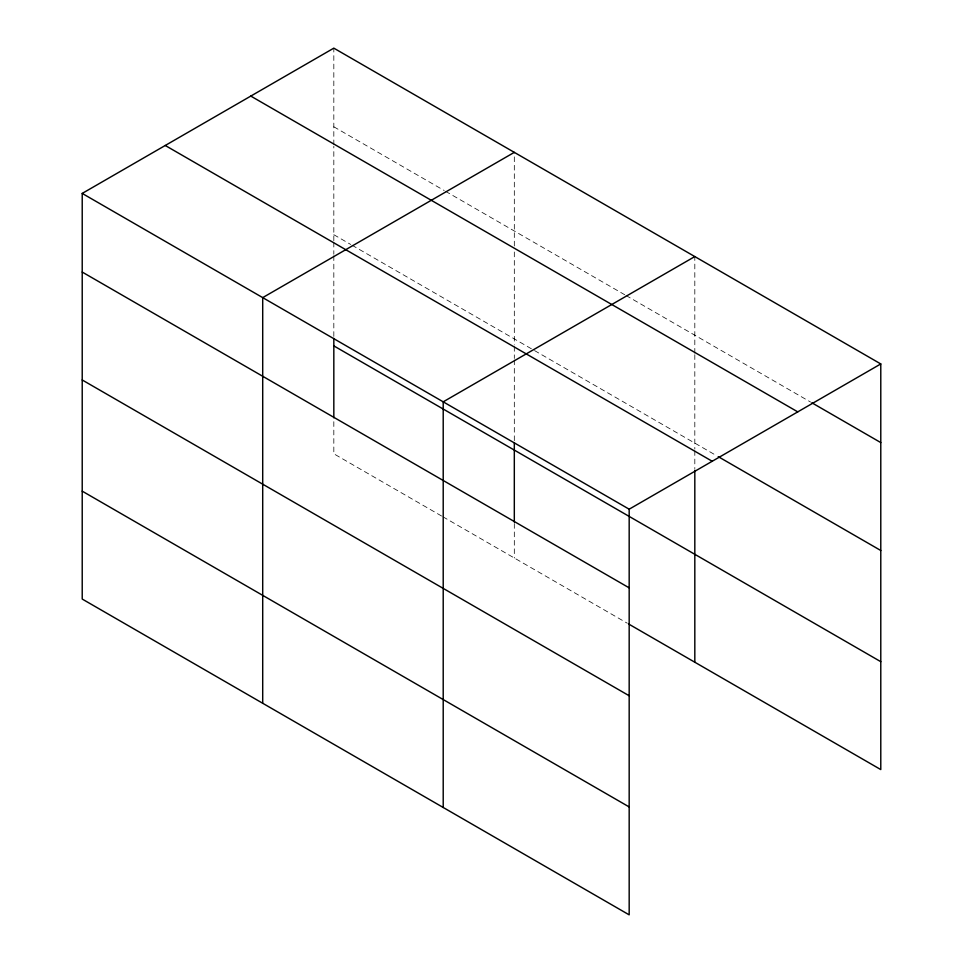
<?xml version="1.0" encoding="UTF-8"?>
<svg xmlns="http://www.w3.org/2000/svg" width="963" height="963" viewBox="0 0 963 963"><rect width="100%" height="100%" fill="white"/><g stroke="black" fill="none" stroke-linecap="round" stroke-linejoin="round"><path stroke-width="0.72" stroke-dasharray="4.82 3.61" d="M333.824 240.714L333.824 146.28M333.824 144.775L333.824 48.15M514.314 251.993L514.314 344.923M514.314 245.998L514.314 152.359M694.817 354.697L694.817 449.131M694.817 353.204L694.817 256.567M333.824 126.791L444.196 190.518M445.496 191.276L624.698 294.726M625.998 295.485L810.557 402.04M333.824 234.707L350.701 244.458M352.001 245.204L716.929 455.884M441.596 516.024L333.824 453.802L333.824 420.831M442.896 516.77L627.298 623.23M694.817 450.636L694.817 468.668M514.314 346.427L514.314 358.453M514.314 359.945L514.314 441.078M514.314 523.535L514.314 558.01M333.824 242.219L333.824 254.232M333.824 255.737L333.824 336.869"/><path stroke-width="1.44" d="M82.216 193.419L629.176 509.198L629.176 914.85L82.216 599.058L82.216 193.419L333.824 48.15L880.784 363.942L880.784 769.581L628.598 623.988M514.314 152.359L262.706 297.627L262.706 703.267M694.817 256.567L443.209 401.836L443.209 807.488M629.176 509.198L880.784 363.942M811.857 402.787L880.784 442.583M250.789 96.083L797.761 411.875M718.229 456.643L880.784 550.499M165.239 145.473L712.211 461.265M333.824 345.886L880.784 661.677M82.216 272.06L629.176 587.851M82.216 379.976L629.176 695.755M82.216 491.154L629.176 806.934M694.817 470.173L694.817 662.219M514.314 442.583L514.314 522.042M333.824 338.374L333.824 417.822"/></g></svg>
